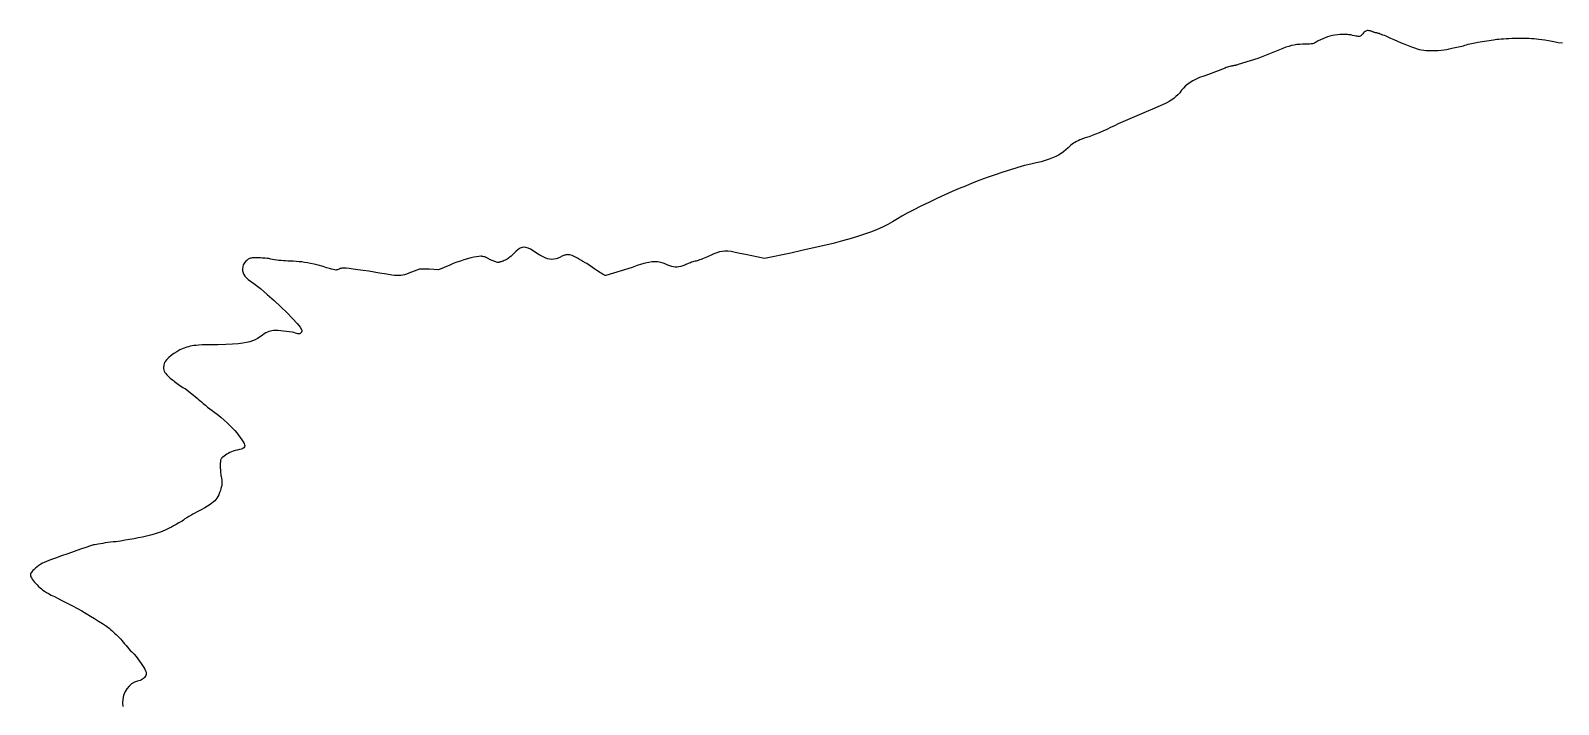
# Model space of a CAD drawing. Extents: x 0.1 to 12, y 0.1 to 13.2.
# Drawn here: x 0.13 to 5.89, y 10.44 to 12.98 of the extents above; entities that cross this region are included whole.
import ezdxf

# ---------------------------------------------------------------- set-up
doc = ezdxf.new("R2010")
doc.units = 0
doc.layers.get('0').update_dxf_attribs({"color": 5, "linetype": 'CONTINUOUS'})

msp = doc.modelspace()

# ---------------------------------------------------------------- linework, layer by layer
at = {"linetype": 'CONTINUOUS'}
msp.add_lwpolyline([(5.9078, 12.9311), (5.8925, 12.933), (5.8753, 12.936), (5.8559, 12.9399), (5.8418, 12.9424), (5.8299, 12.9443), (5.8195, 12.9459), (5.8101, 12.947), (5.8011, 12.9478), (5.7919, 12.9484), (5.7819, 12.9487), (5.7706, 12.9489), (5.7574, 12.9489), (5.7417, 12.9489), (5.7294, 12.9489), (5.7176, 12.9486), (5.7065, 12.9482), (5.696, 12.9477), (5.6862, 12.9471), (5.6771, 12.9464), (5.6688, 12.9456), (5.6612, 12.9447), (5.6545, 12.9438), (5.6486, 12.9429), (5.5886, 12.9339), (5.5837, 12.9329), (5.578, 12.9318), (5.5718, 12.9305), (5.5653, 12.9291), (5.5586, 12.9276), (5.5518, 12.9259), (5.5453, 12.9242), (5.5391, 12.9225), (5.5335, 12.9207), (5.5285, 12.9189), (5.5229, 12.9179), (5.5168, 12.9168), (5.5105, 12.9156), (5.5041, 12.9143), (5.4977, 12.9129), (5.4916, 12.9116), (5.4857, 12.9103), (5.4803, 12.909), (5.4755, 12.9079), (5.4715, 12.9069), (5.4619, 12.9053), (5.4513, 12.904), (5.4402, 12.9031), (5.4286, 12.9026), (5.417, 12.9024), (5.4057, 12.9026), (5.395, 12.9031), (5.3852, 12.904), (5.3765, 12.9053), (5.3694, 12.9069), (5.3612, 12.9092), (5.3514, 12.9125), (5.3402, 12.9165), (5.328, 12.9212), (5.3149, 12.9264), (5.3015, 12.932), (5.2879, 12.9378), (5.2744, 12.9436), (5.2614, 12.9494), (5.2492, 12.955), (5.2431, 12.9576), (5.2371, 12.96), (5.2315, 12.9622), (5.2262, 12.9641), (5.2215, 12.9658), (5.2172, 12.9673), (5.2136, 12.9684), (5.2107, 12.9693), (5.2085, 12.9698), (5.2072, 12.97), (5.2061, 12.9701), (5.2048, 12.9703), (5.2031, 12.9707), (5.2013, 12.9712), (5.1993, 12.9718), (5.1973, 12.9726), (5.1952, 12.9733), (5.1931, 12.9742), (5.1911, 12.9751), (5.1892, 12.976), (5.1841, 12.9775), (5.1797, 12.9785), (5.1758, 12.9789), (5.1724, 12.9789), (5.1693, 12.9782), (5.1665, 12.9771), (5.1639, 12.9754), (5.1613, 12.9731), (5.1588, 12.9703), (5.1562, 12.967), (5.1535, 12.9637), (5.1509, 12.9611), (5.1483, 12.9592), (5.1454, 12.9579), (5.1423, 12.9572), (5.1386, 12.957), (5.1344, 12.9573), (5.1295, 12.9581), (5.1238, 12.9594), (5.1171, 12.961), (5.1142, 12.9618), (5.1108, 12.9624), (5.107, 12.9629), (5.1029, 12.9633), (5.0987, 12.9636), (5.0944, 12.9638), (5.0901, 12.9639), (5.0859, 12.9639), (5.0819, 12.964), (5.0781, 12.964), (5.069, 12.9637), (5.0598, 12.9629), (5.0505, 12.9616), (5.0412, 12.9598), (5.0319, 12.9576), (5.0227, 12.9549), (5.0137, 12.9518), (5.0049, 12.9482), (4.9963, 12.9443), (4.988, 12.9399), (4.9838, 12.9374), (4.9801, 12.9352), (4.9767, 12.9334), (4.9732, 12.9318), (4.9696, 12.9306), (4.9655, 12.9296), (4.9607, 12.9288), (4.955, 12.9283), (4.9482, 12.928), (4.9399, 12.9279), (4.9286, 12.9277), (4.9177, 12.9271), (4.9072, 12.9261), (4.8969, 12.9245), (4.8866, 12.9223), (4.8762, 12.9195), (4.8653, 12.916), (4.8539, 12.9118), (4.8418, 12.9068), (4.8288, 12.9009), (4.7598, 12.8739), (4.7027, 12.8559), (4.6983, 12.8549), (4.6941, 12.8538), (4.6902, 12.8526), (4.6865, 12.8514), (4.6832, 12.8502), (4.6802, 12.8491), (4.6776, 12.8482), (4.6755, 12.8475), (4.6738, 12.847), (4.6727, 12.8468), (4.6706, 12.8468), (4.6681, 12.8465), (4.6651, 12.846), (4.6617, 12.8454), (4.658, 12.8446), (4.6541, 12.8436), (4.6499, 12.8424), (4.6456, 12.8411), (4.6411, 12.8395), (4.6366, 12.8378), (4.5736, 12.8138), (4.5559, 12.8077), (4.5404, 12.8017), (4.527, 12.7959), (4.5152, 12.7899), (4.5049, 12.7838), (4.4957, 12.7773), (4.4875, 12.7703), (4.4799, 12.7626), (4.4726, 12.7541), (4.4655, 12.7447), (4.4585, 12.7371), (4.4515, 12.7303), (4.4441, 12.7241), (4.4358, 12.7181), (4.4261, 12.7121), (4.4144, 12.7058), (4.4005, 12.699), (4.3836, 12.6914), (4.3634, 12.6827), (4.3393, 12.6727), (4.2342, 12.6276), (4.2197, 12.6204), (4.205, 12.6134), (4.1903, 12.6065), (4.1758, 12.5999), (4.1618, 12.5938), (4.1484, 12.5883), (4.1358, 12.5834), (4.1243, 12.5792), (4.114, 12.5759), (4.1051, 12.5736), (4.0966, 12.5701), (4.0891, 12.5669), (4.0823, 12.5639), (4.0762, 12.5609), (4.0706, 12.5578), (4.0653, 12.5546), (4.0603, 12.551), (4.0553, 12.5471), (4.0503, 12.5426), (4.045, 12.5375), (4.0368, 12.5298), (4.0282, 12.5227), (4.0191, 12.5161), (4.0092, 12.5101), (3.9985, 12.5045), (3.9867, 12.4993), (3.9736, 12.4943), (3.959, 12.4896), (3.9429, 12.485), (3.9249, 12.4805), (3.9044, 12.4761), (3.881, 12.4703), (3.8553, 12.4632), (3.8278, 12.455), (3.7992, 12.4459), (3.7699, 12.4362), (3.7405, 12.4258), (3.7117, 12.4151), (3.6839, 12.4043), (3.6577, 12.3934), (3.6349, 12.3841), (3.6086, 12.3728), (3.58, 12.36), (3.5501, 12.3462), (3.5199, 12.3318), (3.4905, 12.3175), (3.463, 12.3037), (3.4385, 12.2909), (3.4179, 12.2796), (3.4024, 12.2703), (3.3837, 12.2591), (3.365, 12.2488), (3.3459, 12.2392), (3.3259, 12.2302), (3.3044, 12.2215), (3.2811, 12.213), (3.2554, 12.2045), (3.2268, 12.1958), (3.1949, 12.1868), (3.1592, 12.1772), (3.042, 12.1502), (3, 12.1411), (2.9009, 12.1201), (2.8288, 12.1351), (2.8081, 12.14), (2.7906, 12.1438), (2.7757, 12.1464), (2.7629, 12.1479), (2.7515, 12.1483), (2.741, 12.1475), (2.7309, 12.1455), (2.7205, 12.1423), (2.7093, 12.1378), (2.6967, 12.1321), (2.6911, 12.1294), (2.6853, 12.1268), (2.6793, 12.1242), (2.6734, 12.1217), (2.6674, 12.1194), (2.6617, 12.1172), (2.6562, 12.1153), (2.6511, 12.1136), (2.6466, 12.1122), (2.6426, 12.1111), (2.6389, 12.1101), (2.6348, 12.109), (2.6305, 12.1077), (2.6261, 12.1063), (2.6216, 12.1047), (2.6171, 12.1031), (2.6127, 12.1014), (2.6084, 12.0997), (2.6044, 12.0979), (2.6006, 12.0961), (2.5927, 12.0929), (2.5853, 12.0906), (2.5782, 12.0892), (2.5713, 12.0885), (2.5646, 12.0886), (2.5578, 12.0894), (2.5509, 12.0909), (2.5438, 12.093), (2.5364, 12.0958), (2.5285, 12.0991), (2.5187, 12.1031), (2.5088, 12.1059), (2.4986, 12.1077), (2.488, 12.1083), (2.4767, 12.1077), (2.4645, 12.106), (2.4512, 12.1031), (2.4366, 12.099), (2.4204, 12.0937), (2.4024, 12.0871), (2.3033, 12.0571), (2.3007, 12.0572), (2.2981, 12.0578), (2.2954, 12.0588), (2.2924, 12.0603), (2.289, 12.0623), (2.2851, 12.0648), (2.2806, 12.0679), (2.2752, 12.0717), (2.2688, 12.076), (2.2613, 12.0811), (2.2312, 12.1021), (2.2285, 12.1032), (2.2255, 12.1045), (2.2226, 12.1061), (2.2196, 12.1078), (2.2166, 12.1096), (2.2137, 12.1114), (2.211, 12.1131), (2.2085, 12.1147), (2.2062, 12.116), (2.2042, 12.1171), (2.2003, 12.1198), (2.1958, 12.1225), (2.1909, 12.125), (2.1858, 12.1273), (2.1806, 12.1295), (2.1755, 12.1314), (2.1706, 12.1329), (2.1662, 12.1341), (2.1623, 12.1349), (2.1592, 12.1351), (2.1572, 12.135), (2.1549, 12.1348), (2.1524, 12.1343), (2.1496, 12.1337), (2.1468, 12.1329), (2.1438, 12.1319), (2.1408, 12.1307), (2.1378, 12.1294), (2.1349, 12.1278), (2.1321, 12.1261), (2.1235, 12.1222), (2.1153, 12.1193), (2.1074, 12.1176), (2.0996, 12.1171), (2.0916, 12.1179), (2.0833, 12.1199), (2.0744, 12.1231), (2.0647, 12.1278), (2.054, 12.1337), (2.042, 12.1411), (2.0295, 12.1493), (2.0189, 12.1555), (2.0096, 12.16), (2.0014, 12.1626), (1.994, 12.1633), (1.9869, 12.1621), (1.9798, 12.159), (1.9724, 12.154), (1.9642, 12.1471), (1.955, 12.1381), (1.9499, 12.1332), (1.9454, 12.129), (1.9414, 12.1255), (1.9378, 12.1226), (1.9343, 12.1201), (1.931, 12.118), (1.9276, 12.1162), (1.924, 12.1145), (1.9202, 12.1128), (1.9159, 12.1111), (1.9132, 12.1102), (1.9106, 12.1093), (1.908, 12.1085), (1.9055, 12.1077), (1.9031, 12.107), (1.901, 12.1064), (1.8991, 12.1058), (1.8974, 12.1054), (1.896, 12.1052), (1.8949, 12.1051), (1.8649, 12.1171), (1.8612, 12.1196), (1.8574, 12.1218), (1.8536, 12.1237), (1.8498, 12.1252), (1.8461, 12.1265), (1.8426, 12.1275), (1.8393, 12.1282), (1.8364, 12.1288), (1.8339, 12.129), (1.8318, 12.1291), (1.8246, 12.1287), (1.8156, 12.1274), (1.8052, 12.1254), (1.7936, 12.1227), (1.7812, 12.1194), (1.768, 12.1155), (1.7546, 12.1112), (1.741, 12.1065), (1.7276, 12.1014), (1.7147, 12.0961), (1.6727, 12.0781), (1.6366, 12.0811), (1.6006, 12.0811), (1.5706, 12.0691), (1.5606, 12.065), (1.552, 12.0618), (1.5444, 12.0594), (1.5373, 12.0577), (1.5304, 12.0567), (1.5232, 12.0563), (1.5153, 12.0565), (1.5064, 12.0572), (1.4959, 12.0585), (1.4835, 12.0601), (1.4682, 12.0629), (1.4502, 12.066), (1.4302, 12.0692), (1.4094, 12.0724), (1.3885, 12.0755), (1.3687, 12.0782), (1.3508, 12.0806), (1.3358, 12.0824), (1.3247, 12.0837), (1.3183, 12.0841), (1.3164, 12.0841), (1.3144, 12.0841), (1.3123, 12.084), (1.31, 12.0839), (1.3078, 12.0837), (1.3056, 12.0834), (1.3034, 12.0831), (1.3012, 12.0825), (1.2992, 12.0819), (1.2973, 12.0811), (1.294, 12.0795), (1.2911, 12.0783), (1.2881, 12.0775), (1.2848, 12.0773), (1.2808, 12.0777), (1.2757, 12.0787), (1.2691, 12.0804), (1.2608, 12.0828), (1.2503, 12.086), (1.2372, 12.0901), (1.2189, 12.095), (1.2034, 12.0989), (1.1899, 12.102), (1.1781, 12.1044), (1.1674, 12.1062), (1.1572, 12.1076), (1.1471, 12.1087), (1.1363, 12.1095), (1.1245, 12.1103), (1.1111, 12.1111), (1.1037, 12.1112), (1.0958, 12.1115), (1.0876, 12.1119), (1.0793, 12.1126), (1.071, 12.1134), (1.0627, 12.1143), (1.0546, 12.1155), (1.0469, 12.1169), (1.0397, 12.1184), (1.033, 12.1201), (1.026, 12.1209), (1.0193, 12.1216), (1.013, 12.1221), (1.0071, 12.1225), (1.0015, 12.1227), (0.9963, 12.1229), (0.9914, 12.123), (0.9869, 12.1231), (0.9828, 12.1231), (0.979, 12.1231), (0.974, 12.123), (0.9698, 12.1227), (0.9662, 12.1222), (0.963, 12.1215), (0.9602, 12.1205), (0.9576, 12.1192), (0.955, 12.1177), (0.9523, 12.1158), (0.9493, 12.1136), (0.946, 12.1111), (0.9404, 12.1038), (0.9365, 12.0964), (0.9341, 12.089), (0.9331, 12.0816), (0.9336, 12.0743), (0.9354, 12.0672), (0.9384, 12.0604), (0.9428, 12.0538), (0.9483, 12.0477), (0.955, 12.042), (0.9765, 12.0264), (1.0007, 12.0071), (1.0264, 11.9853), (1.0526, 11.962), (1.0781, 11.9384), (1.1018, 11.9156), (1.1225, 11.8945), (1.1393, 11.8763), (1.1508, 11.862), (1.1562, 11.8529), (1.1569, 11.8511), (1.1573, 11.8496), (1.1574, 11.8482), (1.1573, 11.8469), (1.1569, 11.8457), (1.1564, 11.8446), (1.1557, 11.8436), (1.1549, 11.8427), (1.1541, 11.8417), (1.1531, 11.8408), (1.1522, 11.8392), (1.1512, 11.838), (1.1498, 11.8371), (1.148, 11.8367), (1.1457, 11.8367), (1.1426, 11.8372), (1.1386, 11.8381), (1.1337, 11.8395), (1.1275, 11.8414), (1.1201, 11.8438), (1.0661, 11.8498), (1.0577, 11.8497), (1.0506, 11.8494), (1.0442, 11.8486), (1.0385, 11.8475), (1.033, 11.8457), (1.0276, 11.8434), (1.0218, 11.8403), (1.0155, 11.8364), (1.0083, 11.8316), (1, 11.8258), (0.9904, 11.82), (0.9811, 11.8149), (0.9715, 11.8106), (0.9608, 11.807), (0.9486, 11.8041), (0.9341, 11.8016), (0.9166, 11.7996), (0.8957, 11.798), (0.8707, 11.7968), (0.8408, 11.7958), (0.8171, 11.7957), (0.7975, 11.7954), (0.7817, 11.795), (0.7689, 11.7943), (0.7586, 11.7935), (0.7502, 11.7926), (0.7432, 11.7914), (0.7368, 11.79), (0.7305, 11.7885), (0.7237, 11.7868), (0.7104, 11.7819), (0.6977, 11.7761), (0.6856, 11.7698), (0.6745, 11.7629), (0.6644, 11.7556), (0.6556, 11.7481), (0.6483, 11.7404), (0.6425, 11.7327), (0.6386, 11.7251), (0.6366, 11.7177), (0.636, 11.7118), (0.636, 11.7063), (0.6368, 11.7013), (0.6383, 11.6965), (0.6408, 11.6918), (0.6442, 11.687), (0.6487, 11.682), (0.6544, 11.6765), (0.6614, 11.6705), (0.6697, 11.6637), (0.6735, 11.6607), (0.6778, 11.6573), (0.6825, 11.6537), (0.6875, 11.6499), (0.6926, 11.646), (0.6978, 11.6423), (0.703, 11.6387), (0.7081, 11.6355), (0.713, 11.6328), (0.7177, 11.6306), (0.7628, 11.5946), (0.767, 11.5906), (0.7723, 11.5858), (0.7786, 11.5803), (0.7857, 11.5743), (0.7935, 11.5679), (0.8019, 11.5613), (0.8107, 11.5545), (0.8197, 11.5477), (0.8288, 11.541), (0.8378, 11.5345), (0.8516, 11.5231), (0.8642, 11.5121), (0.8757, 11.5017), (0.8862, 11.4916), (0.8957, 11.482), (0.9042, 11.4727), (0.912, 11.4637), (0.9189, 11.4551), (0.9252, 11.4466), (0.9309, 11.4384), (0.9357, 11.4309), (0.9392, 11.4246), (0.9412, 11.4192), (0.9419, 11.4147), (0.9411, 11.411), (0.9387, 11.4079), (0.9348, 11.4054), (0.9292, 11.4032), (0.9219, 11.4012), (0.9129, 11.3994), (0.9058, 11.3974), (0.8989, 11.3951), (0.8923, 11.3925), (0.8859, 11.3897), (0.8799, 11.3866), (0.8742, 11.3834), (0.8689, 11.38), (0.8641, 11.3765), (0.8597, 11.373), (0.8559, 11.3694), (0.8542, 11.3676), (0.8529, 11.3657), (0.8519, 11.3637), (0.8511, 11.3616), (0.8506, 11.3592), (0.8502, 11.3566), (0.85, 11.3537), (0.8499, 11.3503), (0.8499, 11.3466), (0.8498, 11.3423), (0.8498, 11.3393), (0.8499, 11.3357), (0.8499, 11.3316), (0.85, 11.3271), (0.8502, 11.3224), (0.8505, 11.3177), (0.8509, 11.313), (0.8514, 11.3084), (0.852, 11.3041), (0.8528, 11.3003), (0.8544, 11.2933), (0.8554, 11.2868), (0.8558, 11.2805), (0.8557, 11.2743), (0.8551, 11.268), (0.8539, 11.2616), (0.8522, 11.2548), (0.85, 11.2476), (0.8472, 11.2398), (0.8438, 11.2312), (0.8404, 11.2245), (0.837, 11.2187), (0.8334, 11.2134), (0.8292, 11.2086), (0.8243, 11.2038), (0.8183, 11.199), (0.811, 11.1939), (0.802, 11.1882), (0.791, 11.1817), (0.7778, 11.1742), (0.7703, 11.1704), (0.7625, 11.1663), (0.7544, 11.1621), (0.7463, 11.1577), (0.7384, 11.1532), (0.7306, 11.1487), (0.7234, 11.1442), (0.7167, 11.14), (0.7107, 11.1359), (0.7057, 11.1321), (0.6939, 11.1254), (0.6834, 11.1194), (0.674, 11.1141), (0.6654, 11.1094), (0.6573, 11.1051), (0.6495, 11.1012), (0.6417, 11.0976), (0.6336, 11.0941), (0.625, 11.0906), (0.6156, 11.0871), (0.6011, 11.0828), (0.5864, 11.0787), (0.5714, 11.075), (0.5561, 11.0716), (0.5405, 11.0683), (0.5246, 11.0653), (0.5082, 11.0623), (0.4915, 11.0595), (0.4742, 11.0568), (0.4565, 11.0541), (0.4464, 11.0531), (0.4362, 11.0519), (0.426, 11.0507), (0.416, 11.0494), (0.4065, 11.048), (0.3977, 11.0467), (0.3896, 11.0454), (0.3826, 11.0442), (0.3767, 11.043), (0.3724, 11.042), (0.3603, 11.0382), (0.3432, 11.0326), (0.3223, 11.0255), (0.299, 11.0175), (0.2748, 11.009), (0.2509, 11.0005), (0.2287, 10.9925), (0.2096, 10.9854), (0.195, 10.9798), (0.1862, 10.976), (0.1797, 10.9728), (0.1731, 10.969), (0.1665, 10.9646), (0.16, 10.9599), (0.1539, 10.955), (0.1484, 10.95), (0.1435, 10.9453), (0.1396, 10.9409), (0.1367, 10.9371), (0.1351, 10.9339), (0.1347, 10.9302), (0.1351, 10.9263), (0.1363, 10.9222), (0.1383, 10.9179), (0.1411, 10.9133), (0.1446, 10.9084), (0.1488, 10.9033), (0.1537, 10.8978), (0.1591, 10.892), (0.1652, 10.8859), (0.1704, 10.8808), (0.1757, 10.8762), (0.1812, 10.8719), (0.1874, 10.8677), (0.1944, 10.8634), (0.2028, 10.8586), (0.2127, 10.8534), (0.2245, 10.8473), (0.2386, 10.8402), (0.2553, 10.8318), (0.2746, 10.822), (0.2932, 10.8123), (0.311, 10.8027), (0.3281, 10.7933), (0.3446, 10.7838), (0.3605, 10.7743), (0.376, 10.7648), (0.3911, 10.7552), (0.4059, 10.7456), (0.4204, 10.7357), (0.4257, 10.732), (0.4309, 10.7281), (0.4361, 10.724), (0.4412, 10.7197), (0.4463, 10.7151), (0.4516, 10.7102), (0.4569, 10.7051), (0.4625, 10.6996), (0.4683, 10.6938), (0.4745, 10.6877), (0.4792, 10.682), (0.4841, 10.676), (0.4893, 10.6697), (0.4946, 10.6633), (0.5, 10.6569), (0.5054, 10.6507), (0.5107, 10.6448), (0.5159, 10.6395), (0.5209, 10.6347), (0.5255, 10.6306), (0.5326, 10.6216), (0.5394, 10.6128), (0.5458, 10.6041), (0.5518, 10.5958), (0.5571, 10.5878), (0.5616, 10.5805), (0.5654, 10.5738), (0.5682, 10.5678), (0.57, 10.5627), (0.5706, 10.5586), (0.5701, 10.5541), (0.5689, 10.55), (0.5668, 10.546), (0.5641, 10.5424), (0.5608, 10.539), (0.5569, 10.5361), (0.5526, 10.5335), (0.5479, 10.5314), (0.5428, 10.5297), (0.5375, 10.5285), (0.5261, 10.5252), (0.5155, 10.519), (0.5059, 10.5105), (0.4975, 10.5), (0.4906, 10.488), (0.4854, 10.4749), (0.4822, 10.4612), (0.4811, 10.4472), (0.4825, 10.4335)], dxfattribs=at)

doc.saveas('drawing.dxf')
